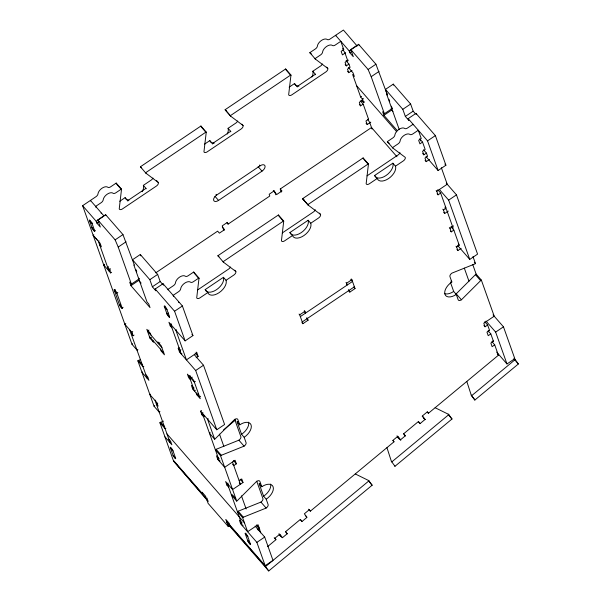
<?xml version="1.0" encoding="UTF-8"?>
<svg xmlns="http://www.w3.org/2000/svg" width="601" height="601" viewBox="0 0 601 601"><rect width="100%" height="100%" fill="white"/><g stroke="black" fill="none" stroke-linecap="round" stroke-linejoin="round"><path stroke-width="0.9" d="M137.899 349.677A3.193 1.795 -41.1 0 1 137.178 350.255L131.98 344.283L82.622 205.685L95.95 196.715A3.193 1.795 -41.1 0 0 97.986 193.875A6.393 3.598 -41.1 0 1 102.057 188.188A6.393 3.598 -41.1 0 1 107.819 187.249A3.193 1.795 -41.1 0 0 110.704 186.776L116.203 183.072L121.41 189.045A3.193 1.795 -41.1 0 1 121.477 189.631L119.231 208.885A3.193 1.795 -41.1 0 0 122.469 208.908L156.373 186.077A3.193 1.795 -41.1 0 0 158.348 182.539L156.613 180.548M141.483 167.792L140.702 167.206A3.193 1.795 -41.1 0 1 140.416 166.77L200.922 126.022L206.12 131.995A3.193 1.795 -41.1 0 1 206.196 132.581L203.949 151.835A3.193 1.795 -41.1 0 0 207.187 151.85L241.091 129.02A3.193 1.795 -41.1 0 0 243.067 125.489L241.91 124.159M168.122 289.892L167.934 289.374L173.441 285.67A3.193 1.795 -41.1 0 0 175.477 282.823A6.393 3.598 -41.1 0 1 179.549 277.144A6.393 3.598 -41.1 0 1 185.311 276.205A3.193 1.795 -41.1 0 0 188.188 275.731L193.695 272.028L198.893 278A3.185 1.795 -41.1 0 1 198.969 278.586L196.715 297.841A3.193 1.795 -41.1 0 0 199.96 297.863L207.781 292.589A11.186 6.295 -41.1 0 0 219.125 292.664A11.186 6.295 -41.1 0 0 226.036 280.299L233.864 275.025A3.193 1.795 -41.1 0 0 235.84 271.494L234.683 270.165M243.067 125.489L230.626 116.128L225.42 110.148A3.193 1.795 -41.1 0 1 225.127 109.713L285.633 68.965L290.839 74.945A3.193 1.795 -41.1 0 1 290.914 75.523L288.66 94.778A3.193 1.795 -41.1 0 0 291.906 94.8L325.81 71.97A3.193 1.795 -41.1 0 0 327.785 68.431L326.628 67.109M218.967 256.74L218.193 256.154A3.193 1.795 -41.1 0 1 217.9 255.725L278.406 214.978L283.612 220.95A3.193 1.795 -41.1 0 1 283.687 221.529L281.433 240.783A3.193 1.795 -41.1 0 0 284.679 240.806L292.499 235.539A11.186 6.295 -41.1 0 0 303.843 235.615A11.186 6.295 -41.1 0 0 310.755 223.241L318.583 217.975A3.193 1.795 -41.1 0 0 320.551 214.437L319.401 213.115M320.551 214.437L308.118 205.076L302.912 199.104A3.193 1.795 -41.1 0 1 302.619 198.668L363.124 157.92L368.33 163.893A3.193 1.795 -41.1 0 1 368.405 164.479L366.152 183.733A3.193 1.795 -41.1 0 0 369.39 183.756L377.218 178.482A11.186 6.295 -41.1 0 0 388.562 178.565A11.186 6.295 -41.1 0 0 395.473 166.192L403.294 160.925A3.193 1.795 -41.1 0 0 405.269 157.387L392.829 148.026L387.337 141.618L392.836 137.914A3.193 1.795 -41.1 0 0 394.872 135.067A6.393 3.598 -41.1 0 1 398.944 129.388A6.393 3.598 -41.1 0 1 404.706 128.449A3.193 1.795 -41.1 0 0 407.591 127.975L413.09 124.272L413.278 124.79M455.475 294.235A3.193 1.795 -41.1 0 0 456.219 293.821L475.421 274.68A3.193 1.795 -41.1 0 1 476.142 274.101L481.348 280.081L494.21 316.209L483.782 323.233L485.045 326.786L487.651 325.036L484.767 321.715M450.359 282.117L453.68 291.455L456.287 294.445L458.18 299.779A3.193 1.795 -41.1 0 0 461.425 299.794L480.627 280.652A3.193 1.795 -41.1 0 1 481.348 280.081M223.61 429.858L235.464 420.024M208.344 501.339L206.526 498.898L207.345 498.221M355.281 473.949L368.33 480.379A3.193 2.637 -36.7 0 1 368.931 480.86L372.162 485.195L268.737 570.95L229.995 526.476L226.765 522.134L227.584 521.458M287.18 533.853L285.565 531.69L300.32 519.459L302.055 521.45L306.968 517.371L305.233 515.38M405.262 435.95L403.647 433.787L418.394 421.556L420.129 423.547L425.05 419.468L422.157 416.147M267.558 546.655L275.927 539.706L274.852 538.263L279.773 534.184L282.192 537.437M308.613 509.182L310.349 511.173L394.008 441.803L392.926 440.36L397.847 436.281L400.807 440.263M427.266 411.94L428.423 413.27L498.409 355.236L494.728 344.891L491.836 341.571M268.737 570.95L265.507 566.615L368.931 480.86M391.356 461.283L394.985 466.278L452.02 418.98L448.789 414.645L391.754 461.936A3.193 2.637 -36.7 0 1 391.356 461.283L386.961 447.677M515.147 359.623L518.378 363.966L474.843 400.056L471.612 395.721L515.147 359.623L513.938 358.234M311.694 54.27L310.139 53.098A3.185 1.795 -41.1 0 1 309.846 52.663L315.345 48.959A3.193 1.795 -41.1 0 0 317.388 46.119A6.393 3.598 -41.1 0 1 321.46 40.432A6.393 3.598 -41.1 0 1 327.222 39.493A3.193 1.795 -41.1 0 0 330.099 39.02L343.426 30.05L357.129 45.984M121.41 189.045L115.91 192.748A3.193 1.795 -41.1 0 1 113.026 193.221A6.393 3.598 -41.1 0 0 107.263 194.161A6.393 3.598 -41.1 0 0 103.192 199.848A3.193 1.795 -41.1 0 1 101.156 202.687L95.657 206.391L96.025 207.428M206.12 131.995L145.615 172.742A3.193 1.795 -41.1 0 0 145.908 173.178L158.348 182.539M225.127 109.713L230.333 115.692L290.839 74.945M101.051 213.039L101.456 213.603M327.785 68.431L315.345 59.071A3.185 1.795 -41.1 0 1 315.052 58.635L320.551 54.931A3.193 1.795 -41.1 0 0 322.587 52.092A6.393 3.598 -41.1 0 1 326.666 46.412A6.393 3.598 -41.1 0 1 332.428 45.466A3.193 1.795 -41.1 0 0 335.305 45L340.805 41.296L343.757 49.59L341.15 51.348L342.42 54.901L345.68 52.708M119.712 201.282L125.091 197.661A11.186 6.295 -41.1 0 0 128.899 200.246M142.152 191.727A11.186 6.295 -41.1 0 0 143.346 185.371L151.167 180.097A3.193 1.795 -41.1 0 0 152.962 178.076M204.43 144.232L209.809 140.611A11.186 6.295 -41.1 0 0 214.196 143.211M227.208 134.038A11.186 6.295 -41.1 0 0 228.064 128.314L235.885 123.047A3.193 1.795 -41.1 0 0 237.68 121.026M289.141 87.183L294.52 83.554A11.186 6.295 -41.1 0 0 298.907 86.153M311.927 76.988A11.186 6.295 -41.1 0 0 312.775 71.264L320.603 65.997A3.193 1.795 -41.1 0 0 322.391 63.976M92.704 223.076L92.051 223.512L94.688 230.919L95.341 230.483M82.622 205.685L96.213 221.288L96.851 223.061L100.314 227.05L97.783 219.936L105.611 214.67L122.957 234.578L134.384 265.101L133.828 264.996L147.02 302.033L148.755 304.023L150.025 307.584L130.935 285.678L129.673 282.117L131.409 284.108L139.229 278.841M335.786 35.835L335.598 35.316L349.189 50.92L349.82 52.7L353.29 56.682L350.759 49.567L358.587 44.301L375.933 64.217L387.262 94.582M96.213 221.288L103.327 216.495M349.189 50.92L357.017 45.653M127.878 201.087A11.186 6.295 -41.1 0 1 127.69 200.651L145.945 188.353L143.346 185.371M212.596 144.037A11.186 6.295 -41.1 0 1 212.408 143.594L230.664 131.303L228.064 128.314M297.307 86.98A11.186 6.295 -41.1 0 1 297.127 86.544L315.382 74.254L312.775 71.264M96.851 223.061L98.985 221.626M349.82 52.7L351.961 51.258M348.317 60.115L345.057 62.309L346.326 65.87L348.933 64.112L346.041 60.791M99.646 244.847L101.381 246.838L100.119 243.285L93.178 235.322L93.831 234.878M99.03 240.858L98.384 241.294L108.931 270.931L110.667 272.922L111.643 272.261M347.596 71.354L348.753 72.683L352.013 70.49M131.409 284.108L118.217 247.071L115.137 239.852L122.957 234.578M391.379 106.159L392.205 108.473L384.385 113.747L371.193 76.703L368.113 69.483L375.933 64.217M118.217 247.071L126.037 241.797M371.193 76.703L379.013 71.436M110.426 269.924L108.931 270.931L103.725 264.951L104.709 264.297M108.646 266.716L107.669 267.37L109.405 269.361L110.667 272.922M364.619 101.892L363.643 102.553L362.38 98.992L360.645 97.001L361.622 96.348M216.653 195.077L260.12 165.808A4.793 2.697 -41.1 0 1 264.981 165.838A4.793 2.697 -41.1 0 1 262.013 171.142L218.546 200.411A4.793 2.697 -41.1 0 1 213.686 200.381A4.793 2.697 -41.1 0 1 216.653 195.077L215.999 194.333M109.405 269.361L110.381 268.707M362.38 98.992L363.357 98.339M363.027 99.811L359.3 102.32L360.57 105.874L363.177 104.116L360.284 100.795M162.788 284.513L160.189 281.523L157.657 274.409L140.303 254.493L132.483 259.767L149.829 279.683L152.361 286.79L155.832 290.779L155.201 288.998L163.021 283.725L182.396 305.969L192.944 335.598L185.123 340.872L168.934 322.279L170.196 325.84L171.931 327.83M399.169 129.35L386.804 94.627L387.39 95.056L385.459 89.399L393.279 84.132L410.633 104.041L413.165 111.155L415.546 113.897M115.227 289.509L114.243 290.163L119.524 304.985L122.123 307.967L123.1 307.314M367.714 119.471L368.203 119.141M122.123 307.967L116.849 293.153L117.826 292.492M366.062 123.213L367.219 124.542L370.802 122.123M130.935 285.678L138.763 280.404L138.29 279.074M397.036 130.372L383.911 115.309L391.739 110.036L391.183 108.481M155.757 272.831L217.637 231.152L219.373 233.143L224.594 229.635L222.28 226.975M226.915 222.798L228.072 224.128L269.796 196.024L269.165 194.251L274.379 190.735L275.829 194.799M281.321 192.05L280.231 188.999L371.508 127.525L396.953 156.733M149.829 279.683L157.657 274.409M425.959 156.56L438.099 170.504L445.919 165.23L435.372 135.601L415.997 113.364L408.177 118.63L408.808 120.41L405.337 116.421L402.805 109.314L410.633 104.041M119.524 304.985L120.501 304.324M152.361 286.79L160.189 281.523M405.337 116.421L413.165 111.155M134.015 335.088L133.039 335.741L131.769 332.188L124.835 324.217L125.812 323.563M198.893 278L193.394 281.704A3.193 1.795 -41.1 0 1 190.517 282.177A6.393 3.598 -41.1 0 0 184.755 283.116A6.393 3.598 -41.1 0 0 180.683 288.803A3.193 1.795 -41.1 0 1 178.64 291.643L173.141 295.346L173.509 296.383M283.612 220.95L223.106 261.698A3.193 1.795 -41.1 0 0 223.399 262.134L235.84 271.494M302.619 198.668L307.825 204.64L368.33 163.893M169.407 316.419L169.572 316.892L166.973 313.902L164.336 306.495L164.99 306.052M131.769 332.188L132.753 331.527M132.28 333.089L131.303 333.75L133.039 335.741M178.542 301.995L178.94 302.551M197.579 289.983L228.658 269.053A3.193 1.795 -41.1 0 0 230.446 267.032M282.297 232.933L313.376 212.003A3.193 1.795 -41.1 0 0 315.27 209.726M367.016 175.875L398.095 154.945A3.193 1.795 -41.1 0 0 399.988 152.669M168.28 313.023L166.973 313.902L166.808 313.429M419.806 138.846A2.396 0.428 56 0 1 419.911 139.116L422.541 142.084L419.911 143.857L418.642 140.303L421.248 138.546L418.296 130.244L412.797 133.948A3.193 1.795 -41.1 0 1 409.912 134.421A6.393 3.598 -41.1 0 0 404.15 135.36A6.393 3.598 -41.1 0 0 400.078 141.047A3.193 1.795 -41.1 0 1 398.042 143.887L392.543 147.591A3.193 1.795 -41.1 0 0 392.829 148.026M207.781 292.589L205.181 289.607L223.437 277.309L226.036 280.299M292.499 235.539L289.9 232.549L308.155 220.259L310.755 223.241M377.218 178.482L374.611 175.5L392.874 163.202L395.473 166.192M185.123 340.872L174.568 311.235L182.396 305.969M438.099 170.504L427.544 140.867L435.372 135.601M148.943 330.084L147.448 331.083L161.909 347.678M171.315 323.834L170.669 324.277L181.217 353.906L181.87 353.471M152.834 340.421L153.465 342.194L149.995 338.213L151.414 337.251M422.653 153.495L423.81 154.818L426.417 153.067L423.532 149.747M170.196 325.84L171.623 324.878M176.521 329.806L175.868 330.25L186.423 359.879L196.858 352.855L196.204 352.111M425.08 160.309L426.237 161.639L429.497 159.438M159.874 342.758L158.446 343.712L157.815 341.939L161.286 345.921L164.449 354.808L160.985 350.826L160.347 349.046M142.632 371.936L141.979 372.372L148.92 380.343L147.651 376.782L145.915 374.791M194.393 354.778L203.499 365.235L224.601 424.501L216.781 429.768L195.678 370.501L179.481 351.916L178.219 348.362L179.196 347.701M180.931 349.692L179.954 350.353L178.219 348.362M179.481 351.916L180.458 351.254M147.838 377.909L147.185 378.352L129.606 329.694M437.738 189.713L440.668 193.071L438.054 194.829L436.792 191.268L447.219 184.244L441.329 167.687M196.166 357.73L198.12 356.416L196.858 352.855M150.543 394.158L149.897 394.602L156.831 402.565L158.101 406.126L156.365 404.127L157.785 403.173M195.678 370.501L203.499 365.235M456.475 194.867L477.577 254.133L469.757 259.399L448.654 200.133L456.475 194.867L446.25 183.125M190.111 375.475L189.135 376.136L194.408 390.95L195.385 390.289M155.749 400.138L155.096 400.574L170.128 442.779M192.29 377.165L190.87 378.127L190.232 376.346L193.702 380.328L200.246 398.703L196.775 394.722L196.144 392.941M448.293 211.079L444.702 213.498L443.44 209.937L446.047 208.186L440.668 193.071M195.317 381.447L194.333 382.108L187.399 374.138L188.661 377.698L190.397 379.689M306.81 317.666L308.095 320.19L302.874 323.706L299.711 314.819L304.925 311.303L304.279 310.559M346.642 284.235L347.288 284.979L346.657 283.199L351.87 279.69L351.224 278.939M200.591 396.262L199.615 396.923L192.673 388.96L194.093 387.998M300.342 316.592L352.502 281.463L350.774 279.473M302.243 321.926L354.402 286.797M196.775 394.722L198.202 393.76M348.843 290.974L349.82 292.094L355.041 288.578L351.87 279.69M450.93 226.75L453.853 230.115L451.246 231.866L449.984 228.312L453.567 225.901M204.565 416.072L203.589 416.733L201.853 414.735L200.584 411.182L201.568 410.521M202.973 412.737L202.319 413.172L219.47 461.328L220.124 460.892M201.853 414.735L202.83 414.081M461.155 248.341L457.894 250.534L456.625 246.981L459.239 245.223L453.853 230.115M208.179 418.709L207.525 419.152L214.67 439.211A3.193 1.795 -41.1 0 0 215.391 438.632L234.593 419.49A3.193 1.795 -41.1 0 1 237.831 419.513L239.731 424.847A11.186 6.295 -41.1 0 1 251.075 424.922A11.186 6.295 -41.1 0 1 244.164 437.295L246.064 442.629A3.193 1.795 -41.1 0 1 244.089 446.16L221.318 455.288A3.2 1.803 -41.1 0 0 220.544 455.716L215.346 449.743A3.2 1.803 -41.1 0 1 216.112 449.315L238.882 440.187A3.193 1.795 -41.1 0 0 240.858 436.649L234.69 419.318M232.61 464.265L233.766 465.587L236.373 463.837L235.104 460.276L224.676 467.3L217.735 459.337L219.155 458.375M228.034 483.114L227.381 483.557L242.413 525.762L243.067 525.319M228.65 487.11L226.915 485.12L228.335 484.158M239.145 480.702L241.752 478.944L243.022 482.505L232.587 489.53L225.645 481.559L226.915 485.12M488.538 331.835L488.2 330.881L489.199 330.28M488.222 330.941L490.822 333.923L488.215 335.681L486.945 332.128L489.552 330.37L487.651 325.036M503.465 326.831L514.809 358.684L506.981 363.958L495.645 332.098L503.465 326.831L493.053 314.879M490.822 333.923L493.459 341.33L490.852 343.088L492.121 346.649L494.728 344.891M163.517 421.128L160.67 422.263A3.2 1.803 -41.1 0 0 159.896 422.691L173.223 460.126L202.717 493.977L202.086 492.204L205.557 496.186L208.119 503.383L228.357 526.619L229.777 525.665M255.102 526.07L264.695 537.084L272.997 560.402L265.169 565.676L256.867 542.357L240.678 523.764L242.098 522.81M245.892 533.267L245.246 533.703L248.003 541.448L249.287 543.492A2.975 0.533 56 0 0 250.001 544.311L250.602 544.679L247.845 536.693A2.396 0.428 56 0 0 246.072 533.868A2.396 0.428 56 0 0 245.246 533.703L247.845 536.693M257.521 529.473L259.316 528.264L258.047 524.711L247.62 531.735L242.594 517.619L237.387 511.646A3.2 1.803 -41.1 0 1 238.161 511.218L260.932 502.09A3.193 1.795 -41.1 0 0 262.907 498.56L256.732 481.221M258.145 530.09L259.609 529.098L256.725 525.777M248.536 540.675L247.882 541.11L250.482 544.1M260.556 532.877L259.609 529.098M256.867 542.357L264.695 537.084M159.941 411.587A3.193 1.795 -41.1 0 1 159.227 412.166L154.021 406.186L137.854 360.788A3.2 1.803 -41.1 0 1 138.628 360.36L140.048 359.789M242.594 517.619A3.2 1.803 -41.1 0 1 243.36 517.191L266.13 508.07A3.193 1.795 -41.1 0 0 268.106 504.532L266.213 499.198L263.606 496.216L259.174 483.767A11.186 6.295 -41.1 0 1 259.85 483.332M435.139 407.733L448.188 414.157A3.193 2.637 -36.7 0 1 448.789 414.645M389.178 143.218L387.622 142.054A3.193 1.795 -41.1 0 1 387.337 141.618M225.42 110.148L226.201 110.734M302.912 199.104L304.467 200.276M348.325 67.44L353.095 72.916L354.357 76.477L352.622 74.486L360.645 97.001M93.178 235.322L93.613 235.817M94.477 236.817L94.913 237.312M95.777 238.304L96.213 238.807M97.077 239.799L97.512 240.302M103.725 264.951L104.161 265.454M124.835 324.217L125.263 324.72M350.759 49.567L368.113 69.483M385.459 89.399L402.805 109.314M408.177 118.63L427.544 140.867M444.913 164.073L445.919 165.23M342.6 48.26L343.757 49.59M391.664 107.849L392.205 108.473M391.739 110.036L392.934 111.41M345.169 64.54L346.326 65.87M384.385 113.747L382.649 111.756L383.911 115.309M356.633 85.74L396.728 131.769M361.479 100.059L363.643 102.553M439.541 189.683L448.654 200.133M436.138 190.525L436.792 191.268M359.413 104.544L360.57 105.874M437.077 193.71L438.054 194.829M445.071 207.06L446.047 208.186M309.846 52.663L315.345 59.071M444.943 207.969L446.678 209.959L453.222 228.335L451.486 226.344M442.787 209.193L443.44 209.937M443.726 212.378L444.702 213.498M449.33 227.569L449.984 228.312M450.6 231.122L451.246 231.866M474.317 262.246L475.474 263.576A3.2 1.803 -41.1 0 1 474.7 264.004L451.929 273.124A3.193 1.795 -41.1 0 0 449.954 276.663L451.854 281.997A11.186 6.295 -41.1 0 0 444.943 294.362A11.186 6.295 -41.1 0 0 456.287 294.445M458.262 244.104L459.239 245.223M457.609 245.463L469.757 259.399M455.979 246.237L456.625 246.981M456.918 249.415L457.894 250.534M475.421 274.68L480.627 280.652M290.914 75.523L285.708 69.551A3.193 1.795 -41.1 0 0 285.633 68.965M368.405 164.479L363.199 158.506A3.193 1.795 -41.1 0 0 363.124 157.92M294.52 83.554L297.127 86.544M486.044 321.084L495.645 332.098M451.035 281.065L451.854 281.997M514.14 359.097L518.378 363.966M456.219 293.821L461.425 299.794M483.888 325.464L485.045 326.786M492.97 340.775L493.459 341.33M496.644 352.088L506.981 363.958M497.252 353.914L498.409 355.236M259.467 165.057L260.12 165.808M280.231 188.999L281.967 190.99L276.753 194.506L273.282 190.525M258.114 166.657L262.013 171.142M353.734 287.083L355.041 288.578M346.003 282.455L346.657 283.199M348.535 289.569L349.82 292.094M206.196 132.581L200.989 126.601A3.193 1.795 -41.1 0 0 200.922 126.022M283.687 221.529L278.481 215.556A3.193 1.795 -41.1 0 0 278.406 214.978M209.809 140.611L212.408 143.594M423.848 418.364L425.005 419.693M214.97 196.309L218.546 200.411M304.256 311.588L305.563 313.083L304.925 311.303M306.795 318.703L308.095 320.19M403.647 433.787L405.382 435.778L400.461 439.849L396.991 435.868M299.058 314.068L299.711 314.819M301.905 322.587L302.874 323.706M398.102 437.423L399.259 438.745M397.907 437.551L399.064 438.88M392.851 440.48L394.008 441.803M140.416 166.77L145.908 173.178M217.9 255.725L223.399 262.134M121.477 189.631L116.278 183.658A3.193 1.795 -41.1 0 0 116.203 183.072M198.969 278.586L193.762 272.606A3.185 1.795 -41.1 0 0 193.695 272.028M125.091 197.661L127.69 200.651M104.041 216.014L90.451 200.418L90.631 200.937M97.783 219.936L115.137 239.852M155.201 288.998L174.568 311.235M191.937 334.441L192.944 335.598M94.522 230.453L94.688 230.919L92.088 227.937L89.451 220.529L92.051 223.512A2.396 0.413 56.6 0 0 90.218 220.62A2.396 0.413 56.6 0 0 89.489 220.575M164.336 306.495L166.935 309.477L169.572 316.892M138.688 278.218L139.124 278.714M138.763 280.404L141.145 283.146M195.19 353.05L198.12 356.416M237.801 421.429A11.186 6.295 -41.1 0 0 237.132 421.857L239.731 424.847M237.132 421.857L241.564 434.305L244.164 437.295M116.849 293.153L114.243 290.163A2.396 0.413 56.6 0 1 115.016 290.253A2.396 0.413 56.6 0 1 116.797 293.1M149.349 336.417L163.803 353.012M193.139 387.39L191.411 385.399L192.673 388.96M238.882 440.187L244.089 446.16M200.584 411.182L216.781 429.768M259.174 483.767L261.781 486.75A11.186 6.295 -41.1 0 1 273.124 486.833A11.186 6.295 -41.1 0 1 266.213 499.198M233.481 460.516L236.373 463.837M214.67 439.211L209.464 433.238A3.193 1.795 -41.1 0 0 210.185 432.66M138.628 360.36L142.677 365.01M216.112 449.315L221.318 455.288M137.854 360.788L143.061 366.76A3.2 1.803 -41.1 0 1 143.834 366.332M260.932 502.09L266.13 508.07M240.13 479.185L243.022 482.505M285.565 531.69L287.301 533.68L282.387 537.752L278.917 533.771M218.201 457.774L216.465 455.783L217.735 459.337M239.258 482.934L240.415 484.256L232.497 462.034M279.45 534.657L280.607 535.987M279.255 534.792L280.412 536.122M274.199 537.715L275.927 539.706M232.805 495.232L235.697 498.545M261.781 486.75L259.88 481.416A3.193 1.795 -41.1 0 0 256.635 481.401L237.433 500.543A3.193 1.795 -41.1 0 1 236.711 501.114L231.505 495.141A3.193 1.795 -41.1 0 0 232.226 494.563M256.424 524.943L259.316 528.264M160.67 422.263L164.719 426.913M238.161 511.218L243.36 517.191M159.896 422.691L165.102 428.671A3.2 1.803 -41.1 0 1 165.876 428.243M166.973 433.914L244.457 522.862M168.858 439.226L170.594 441.217L171.863 444.77L164.922 436.807M241.144 522.201L239.408 520.211L240.678 523.764M170.436 447.963L173.035 450.945M173.073 455.37L175.71 458.713L175.109 458.345A2.975 0.533 56 0 1 174.403 457.526L173.118 455.483L170.353 447.737A2.396 0.428 56 0 1 171.18 447.903A2.396 0.428 56 0 1 172.96 450.727L175.65 458.293M265.169 565.676L229.898 525.176L229.266 523.403L225.796 519.422L228.357 526.619M206.526 498.898L173.561 461.065L207.691 500.873M226.765 522.134L265.507 566.615M466.819 381.462L471.222 395.067L473.843 398.591M474.046 398.861L474.452 399.402A3.193 2.637 -36.7 0 0 474.843 400.056M448.188 414.157L451.419 418.499A3.193 2.637 -36.7 0 1 452.02 418.98M428.423 413.27L427.349 411.82L422.428 415.9L425.125 419.513M418.394 421.556L420.009 423.72M368.33 480.379L371.561 484.714A3.193 2.637 -36.7 0 1 372.162 485.195M310.349 511.173L309.275 509.723L304.354 513.802L306.78 517.055M300.32 519.459L301.935 521.623M472.987 256.597L475.474 263.576M472.769 264.62L476.676 275.611M415.997 113.364L416.395 114.475M422.541 142.084L425.177 149.491L422.548 151.264L423.81 154.818M426.417 153.067L427.581 156.328L424.975 158.078L426.237 161.639M419.911 139.116L420.076 139.567M420.399 140.476L420.565 140.934M464.318 268.136L468.998 281.283M393.279 84.132L393.64 85.132M388.907 99.218L389.733 101.531M358.587 44.301L358.94 45.3M348.933 64.112L350.09 67.372L347.483 69.13L348.753 72.683M363.177 104.116L368.556 119.231L365.949 120.989L367.219 124.542M369.825 122.784L372.057 129.05M342.427 50.161L342.585 50.612M228.072 224.128L227.441 222.347L222.22 225.863L223.91 230.604M219.5 434.162L223.85 446.393M241.467 495.855L246.14 508.994M163.021 283.725L163.54 285.175M220.544 455.716L236.711 501.114M140.303 254.493L140.777 255.831M135.931 269.579L136.758 271.9M150.934 335.08L150.303 333.307L146.832 329.325L149.995 338.213M105.611 214.67L105.844 215.331M89.451 220.529L89.609 220.98M91.915 227.463L92.088 227.937M394.985 466.278A3.193 2.637 -36.7 0 1 394.587 465.617M471.612 395.721A3.193 2.637 -36.7 0 1 471.222 395.067M367.474 119.366A2.396 0.406 57.2 0 1 369.72 122.664M122.161 308.012A2.396 0.436 55.5 0 1 121.237 307.735A2.396 0.436 55.5 0 1 119.479 304.932M132.693 343.704A3.193 1.795 -41.1 0 1 131.98 344.283M154.742 405.607A3.193 1.795 -41.1 0 1 154.021 406.186M230.626 116.128A3.193 1.795 -41.1 0 1 230.333 115.692M94.725 230.972A2.396 0.436 55.5 0 1 93.801 230.686A2.396 0.436 55.5 0 1 92.043 227.884M315.382 74.254A11.186 6.295 -41.1 0 1 315.517 74.719M145.945 188.353A11.186 6.295 -41.1 0 1 146.088 188.827M230.664 131.303A11.186 6.295 -41.1 0 1 230.799 131.777M342.908 49.958A2.396 0.428 56 0 1 345.027 53.143L347.663 60.558A2.396 0.428 56 0 1 346.837 60.393M308.118 205.076A3.193 1.795 -41.1 0 1 307.825 204.64M164.291 306.442A2.396 0.443 55.6 0 1 165.222 306.72A2.396 0.443 55.6 0 1 166.973 309.523M169.527 316.832A2.396 0.413 56.5 0 1 168.813 316.802A2.396 0.413 56.5 0 1 167.018 313.947M223.437 277.309A11.186 6.295 -41.1 0 1 216.525 289.682A11.186 6.295 -41.1 0 1 205.181 289.607M392.874 163.202A11.186 6.295 -41.1 0 1 385.955 175.575A11.186 6.295 -41.1 0 1 374.611 175.5M308.155 220.259A11.186 6.295 -41.1 0 1 301.244 232.625A11.186 6.295 -41.1 0 1 289.9 232.549M248.551 422.165A11.186 6.295 -41.1 0 1 241.564 434.305M270.593 484.075A11.186 6.295 -41.1 0 1 263.606 496.216M453.68 291.455A11.186 6.295 -41.1 0 1 444.357 293.543"/></g></svg>
